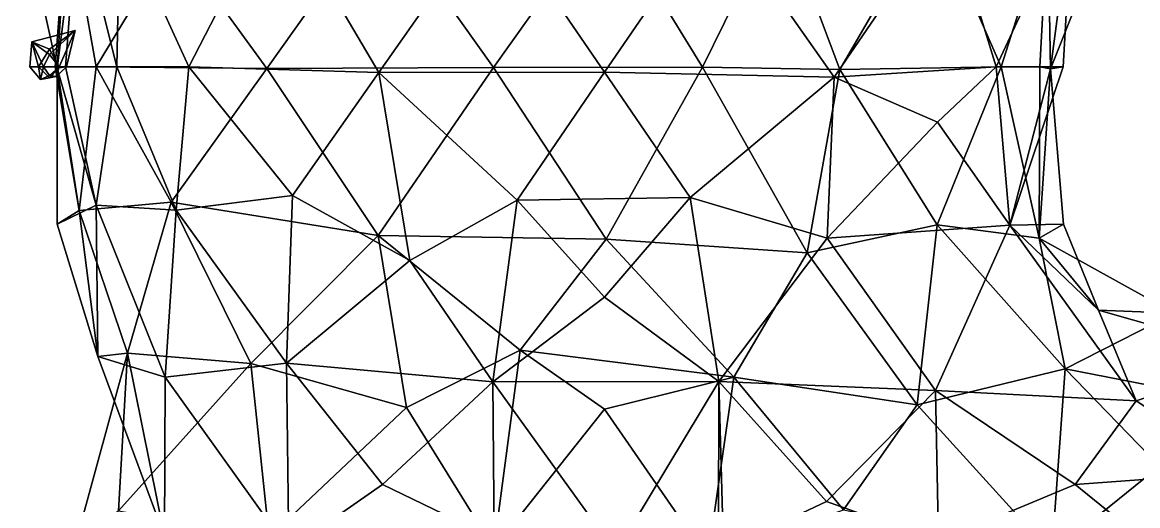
# Model space of a CAD drawing. Extents: x 290034 to 295698, y 4553723 to 4561693.
# Drawn here: x 294604.3 to 294730.9, y 4559783.7 to 4559838.5 of the extents above; entities that cross this region are included whole.
import ezdxf

# ---------------------------------------------------------------- set-up
doc = ezdxf.new("R2010")
doc.units = 0
doc.layers.add('Au_ppm_Pref_-_0_2', color=7, linetype='CONTINUOUS')

msp = doc.modelspace()

# ---------------------------------------------------------------- linework, layer by layer
at = {"layer": 'Au_ppm_Pref_-_0_2'}
for points in [[(294633.03, 4559852.63, 1757.59), (294623.15, 4559833.46, 1756.53), (294615.34, 4559850.56, 1752.44)], [(294644.71, 4559832.81, 1756.68), (294623.15, 4559833.46, 1756.53), (294633.03, 4559852.63, 1757.59)], [(294657.7, 4559851.29, 1757.35), (294644.71, 4559832.81, 1756.68), (294633.03, 4559852.63, 1757.59)], [(294604.26, 4559851.27, 1740.22), (294608.22, 4559833.33, 1740.14), (294609.39, 4559851.79, 1734.37)], [(294610.52, 4559851.29, 1745.79), (294608.22, 4559833.33, 1740.14), (294604.26, 4559851.27, 1740.22)], [(294607.99, 4559833.46, 1734.28), (294609.39, 4559851.79, 1734.37), (294608.22, 4559833.33, 1740.14)], [(294609.39, 4559851.79, 1734.37), (294607.99, 4559833.46, 1734.28), (294612.66, 4559833.46, 1730.85)], [(294610.52, 4559851.29, 1745.79), (294609.15, 4559833.46, 1746.16), (294608.22, 4559833.33, 1740.14)], [(294614.98, 4559833.46, 1750.71), (294609.15, 4559833.46, 1746.16), (294610.52, 4559851.29, 1745.79)], [(294621.37, 4559847.9, 1730.14), (294609.39, 4559851.79, 1734.37), (294612.66, 4559833.46, 1730.85)], [(294610.52, 4559851.29, 1745.79), (294615.34, 4559850.56, 1752.44), (294614.98, 4559833.46, 1750.71)], [(294644.93, 4559851.4, 1729.8), (294621.37, 4559847.9, 1730.14), (294632.01, 4559833.29, 1729.58)], [(294657.73, 4559833.39, 1729.88), (294644.93, 4559851.4, 1729.8), (294632.01, 4559833.29, 1729.58)], [(294670.35, 4559832.87, 1756.34), (294644.71, 4559832.81, 1756.68), (294657.7, 4559851.29, 1757.35)], [(294657.73, 4559833.39, 1729.88), (294670.49, 4559851.31, 1730.32), (294644.93, 4559851.4, 1729.8)], [(294670.35, 4559832.87, 1756.34), (294657.7, 4559851.29, 1757.35), (294683.02, 4559851.32, 1757.55)], [(294657.73, 4559833.39, 1729.88), (294681.47, 4559833.43, 1730.56), (294670.49, 4559851.31, 1730.32)], [(294670.35, 4559832.87, 1756.34), (294683.02, 4559851.32, 1757.55), (294696.41, 4559832.29, 1756.04)], [(294670.49, 4559851.31, 1730.32), (294681.47, 4559833.43, 1730.56), (294690.22, 4559851.27, 1730.85)], [(294681.47, 4559833.43, 1730.56), (294697.05, 4559833.16, 1732.28), (294690.22, 4559851.27, 1730.85)], [(294696.41, 4559832.29, 1756.04), (294683.02, 4559851.32, 1757.55), (294709.33, 4559851.17, 1756.82)], [(294690.22, 4559851.27, 1730.85), (294697.05, 4559833.16, 1732.28), (294707.57, 4559851.26, 1734.37)], [(294696.41, 4559832.29, 1756.04), (294709.33, 4559851.17, 1756.82), (294714.78, 4559833.46, 1755.24)], [(294707.57, 4559851.26, 1734.37), (294697.05, 4559833.16, 1732.28), (294715.37, 4559833.46, 1736.81)], [(294720.66, 4559850.1, 1740.67), (294707.57, 4559851.26, 1734.37), (294715.37, 4559833.46, 1736.81)], [(294723.46, 4559852.05, 1752.65), (294714.78, 4559833.46, 1755.24), (294709.33, 4559851.17, 1756.82)], [(294722.39, 4559833.46, 1752.1), (294714.78, 4559833.46, 1755.24), (294723.46, 4559852.05, 1752.65)], [(294720.66, 4559850.1, 1740.67), (294720.94, 4559833.25, 1746.16), (294728.13, 4559851.27, 1746.16)], [(294722.39, 4559833.46, 1752.1), (294723.46, 4559852.05, 1752.65), (294720.94, 4559833.25, 1746.16)], [(294720.94, 4559833.25, 1746.16), (294723.46, 4559852.05, 1752.65), (294728.13, 4559851.27, 1746.16)], [(294623.15, 4559833.46, 1756.53), (294614.98, 4559833.46, 1750.71), (294615.34, 4559850.56, 1752.44)], [(294719.74, 4559833.46, 1740.22), (294720.66, 4559850.1, 1740.67), (294715.37, 4559833.46, 1736.81)], [(294720.66, 4559850.1, 1740.67), (294719.74, 4559833.46, 1740.22), (294720.94, 4559833.25, 1746.16)], [(294632.01, 4559833.29, 1729.58), (294621.37, 4559847.9, 1730.14), (294612.66, 4559833.46, 1730.85)], [(294605.34, 4559836.29, 1763.98), (294610.27, 4559837.6, 1763.98), (294607.34, 4559835.48, 1764.65)], [(294610.27, 4559837.6, 1763.98), (294605.34, 4559836.29, 1763.98), (294607.34, 4559834.88, 1763.51)], [(294608.44, 4559833.46, 1763.46), (294610.27, 4559837.6, 1763.98), (294607.34, 4559834.88, 1763.51)], [(294610.27, 4559837.6, 1763.98), (294608.46, 4559833.46, 1764.51), (294607.34, 4559835.48, 1764.65)], [(294608.44, 4559833.46, 1763.46), (294609.26, 4559833.46, 1763.98), (294610.27, 4559837.6, 1763.98)], [(294610.27, 4559837.6, 1763.98), (294609.26, 4559833.46, 1763.98), (294608.46, 4559833.46, 1764.51)], [(294606.68, 4559833.46, 1763.67), (294605.34, 4559836.29, 1763.98), (294605.12, 4559833.46, 1763.98)], [(294605.12, 4559833.46, 1763.98), (294605.34, 4559836.29, 1763.98), (294606.08, 4559833.46, 1764.57)], [(294606.68, 4559833.46, 1763.67), (294607.34, 4559834.88, 1763.51), (294605.34, 4559836.29, 1763.98)], [(294605.34, 4559836.29, 1763.98), (294607.34, 4559835.48, 1764.65), (294606.08, 4559833.46, 1764.57)], [(294608.46, 4559833.46, 1764.51), (294606.08, 4559833.46, 1764.57), (294607.34, 4559835.48, 1764.65)], [(294606.68, 4559833.46, 1763.67), (294608.44, 4559833.46, 1763.46), (294607.34, 4559834.88, 1763.51)], [(294606.68, 4559833.46, 1763.67), (294605.12, 4559833.46, 1763.98), (294606.34, 4559832.04, 1763.98)], [(294606.34, 4559832.04, 1763.98), (294605.12, 4559833.46, 1763.98), (294606.08, 4559833.46, 1764.57)], [(294606.34, 4559832.04, 1763.98), (294606.08, 4559833.46, 1764.57), (294607.34, 4559832.21, 1764.4)], [(294607.34, 4559832.21, 1764.4), (294606.08, 4559833.46, 1764.57), (294608.46, 4559833.46, 1764.51)], [(294606.68, 4559833.46, 1763.67), (294606.34, 4559832.04, 1763.98), (294607.34, 4559832.49, 1763.66)], [(294606.68, 4559833.46, 1763.67), (294607.34, 4559832.49, 1763.66), (294608.44, 4559833.46, 1763.46)], [(294608.44, 4559833.46, 1763.46), (294607.34, 4559832.49, 1763.66), (294608.12, 4559832.36, 1763.98)], [(294608.12, 4559832.36, 1763.98), (294607.34, 4559832.21, 1764.4), (294608.46, 4559833.46, 1764.51)], [(294610.71, 4559817.19, 1734.64), (294607.99, 4559833.46, 1734.28), (294608.22, 4559833.33, 1740.14)], [(294607.99, 4559833.46, 1734.28), (294610.71, 4559817.19, 1734.64), (294612.66, 4559833.46, 1730.85)], [(294608.44, 4559833.46, 1763.46), (294608.12, 4559832.36, 1763.98), (294609.26, 4559833.46, 1763.98)], [(294609.26, 4559833.46, 1763.98), (294608.12, 4559832.36, 1763.98), (294608.46, 4559833.46, 1764.51)], [(294609.15, 4559833.46, 1746.16), (294612.65, 4559817.79, 1745.23), (294608.22, 4559833.33, 1740.14)], [(294614.98, 4559833.46, 1750.71), (294612.65, 4559817.79, 1745.23), (294609.15, 4559833.46, 1746.16)], [(294621.14, 4559818.11, 1729.73), (294612.66, 4559833.46, 1730.85), (294610.71, 4559817.19, 1734.64)], [(294614.98, 4559833.46, 1750.71), (294621.71, 4559817.2, 1751.64), (294612.65, 4559817.79, 1745.23)], [(294632.01, 4559833.29, 1729.58), (294612.66, 4559833.46, 1730.85), (294621.14, 4559818.11, 1729.73)], [(294621.71, 4559817.2, 1751.64), (294614.98, 4559833.46, 1750.71), (294623.15, 4559833.46, 1756.53)], [(294634.91, 4559818.88, 1755.84), (294621.71, 4559817.2, 1751.64), (294623.15, 4559833.46, 1756.53)], [(294644.71, 4559832.81, 1756.68), (294634.91, 4559818.88, 1755.84), (294623.15, 4559833.46, 1756.53)], [(294696.41, 4559832.29, 1756.04), (294714.78, 4559833.46, 1755.24), (294708.13, 4559827.18, 1754.19)], [(294715.37, 4559833.46, 1736.81), (294697.05, 4559833.16, 1732.28), (294708.09, 4559815.56, 1734.3)], [(294708.09, 4559815.56, 1734.3), (294719.68, 4559814.06, 1740.72), (294715.37, 4559833.46, 1736.81)], [(294716.35, 4559815.53, 1751.12), (294708.13, 4559827.18, 1754.19), (294714.78, 4559833.46, 1755.24)], [(294722.39, 4559833.46, 1752.1), (294716.35, 4559815.53, 1751.12), (294714.78, 4559833.46, 1755.24)], [(294719.68, 4559814.06, 1740.72), (294719.74, 4559833.46, 1740.22), (294715.37, 4559833.46, 1736.81)], [(294716.35, 4559815.53, 1751.12), (294722.39, 4559833.46, 1752.1), (294720.94, 4559833.25, 1746.16)], [(294719.68, 4559814.06, 1740.72), (294720.94, 4559833.25, 1746.16), (294719.74, 4559833.46, 1740.22)], [(294606.34, 4559832.04, 1763.98), (294608.12, 4559832.36, 1763.98), (294607.34, 4559832.49, 1763.66)], [(294608.12, 4559832.36, 1763.98), (294606.34, 4559832.04, 1763.98), (294607.34, 4559832.21, 1764.4)], [(294612.65, 4559817.79, 1745.23), (294608.22, 4559815.64, 1740.22), (294608.22, 4559833.33, 1740.14)], [(294608.22, 4559833.33, 1740.14), (294608.22, 4559815.64, 1740.22), (294610.71, 4559817.19, 1734.64)], [(294644.64, 4559814.34, 1728.55), (294632.01, 4559833.29, 1729.58), (294621.14, 4559818.11, 1729.73)], [(294657.73, 4559833.39, 1729.88), (294632.01, 4559833.29, 1729.58), (294644.64, 4559814.34, 1728.55)], [(294648.25, 4559811.52, 1754.94), (294634.91, 4559818.88, 1755.84), (294644.71, 4559832.81, 1756.68)], [(294657.73, 4559833.39, 1729.88), (294644.64, 4559814.34, 1728.55), (294670.53, 4559813.93, 1728.79)], [(294670.35, 4559832.87, 1756.34), (294660.41, 4559818.36, 1755.87), (294644.71, 4559832.81, 1756.68)], [(294644.71, 4559832.81, 1756.68), (294660.41, 4559818.36, 1755.87), (294648.25, 4559811.52, 1754.94)], [(294657.73, 4559833.39, 1729.88), (294670.53, 4559813.93, 1728.79), (294681.47, 4559833.43, 1730.56)], [(294670.35, 4559832.87, 1756.34), (294680.05, 4559818.67, 1755.67), (294660.41, 4559818.36, 1755.87)], [(294670.35, 4559832.87, 1756.34), (294696.41, 4559832.29, 1756.04), (294680.05, 4559818.67, 1755.67)], [(294670.53, 4559813.93, 1728.79), (294693.34, 4559812.39, 1730.46), (294681.47, 4559833.43, 1730.56)], [(294695.61, 4559814.03, 1753.92), (294680.05, 4559818.67, 1755.67), (294696.41, 4559832.29, 1756.04)], [(294681.47, 4559833.43, 1730.56), (294693.34, 4559812.39, 1730.46), (294697.05, 4559833.16, 1732.28)], [(294697.05, 4559833.16, 1732.28), (294693.34, 4559812.39, 1730.46), (294708.09, 4559815.56, 1734.3)], [(294696.41, 4559832.29, 1756.04), (294708.13, 4559827.18, 1754.19), (294695.61, 4559814.03, 1753.92)], [(294716.35, 4559815.53, 1751.12), (294720.94, 4559833.25, 1746.16), (294722.44, 4559815.64, 1746.16)], [(294722.44, 4559815.64, 1746.16), (294720.94, 4559833.25, 1746.16), (294719.68, 4559814.06, 1740.72)], [(294716.35, 4559815.53, 1751.12), (294695.61, 4559814.03, 1753.92), (294708.13, 4559827.18, 1754.19)], [(294634.24, 4559799.86, 1751.41), (294621.71, 4559817.2, 1751.64), (294634.91, 4559818.88, 1755.84)], [(294634.24, 4559799.86, 1751.41), (294634.91, 4559818.88, 1755.84), (294648.25, 4559811.52, 1754.94)], [(294648.25, 4559811.52, 1754.94), (294660.41, 4559818.36, 1755.87), (294657.67, 4559797.75, 1751.89)], [(294657.67, 4559797.75, 1751.89), (294660.41, 4559818.36, 1755.87), (294670.34, 4559807.36, 1754.86)], [(294670.34, 4559807.36, 1754.86), (294660.41, 4559818.36, 1755.87), (294680.05, 4559818.67, 1755.67)], [(294683.33, 4559797.78, 1751.94), (294670.34, 4559807.36, 1754.86), (294680.05, 4559818.67, 1755.67)], [(294683.33, 4559797.78, 1751.94), (294680.05, 4559818.67, 1755.67), (294695.61, 4559814.03, 1753.92)], [(294612.65, 4559817.79, 1745.23), (294612.83, 4559800.65, 1740.22), (294608.22, 4559815.64, 1740.22)], [(294608.22, 4559815.64, 1740.22), (294612.83, 4559800.65, 1740.22), (294610.71, 4559817.19, 1734.64)], [(294621.14, 4559818.11, 1729.73), (294610.71, 4559817.19, 1734.64), (294616.21, 4559801, 1733.72)], [(294610.71, 4559817.19, 1734.64), (294612.83, 4559800.65, 1740.22), (294616.21, 4559801, 1733.72)], [(294621.71, 4559817.2, 1751.64), (294620.47, 4559798.28, 1745.95), (294612.65, 4559817.79, 1745.23)], [(294612.65, 4559817.79, 1745.23), (294620.47, 4559798.28, 1745.95), (294612.83, 4559800.65, 1740.22)], [(294621.14, 4559818.11, 1729.73), (294616.21, 4559801, 1733.72), (294630.19, 4559799.82, 1727.6)], [(294621.71, 4559817.2, 1751.64), (294634.24, 4559799.86, 1751.41), (294620.47, 4559798.28, 1745.95)], [(294644.64, 4559814.34, 1728.55), (294621.14, 4559818.11, 1729.73), (294630.19, 4559799.82, 1727.6)], [(294693.34, 4559812.39, 1730.46), (294705.84, 4559795.14, 1730.32), (294708.09, 4559815.56, 1734.3)], [(294716.35, 4559815.53, 1751.12), (294707.9, 4559796.79, 1751.28), (294695.61, 4559814.03, 1753.92)], [(294705.84, 4559795.14, 1730.32), (294722.64, 4559799.25, 1733.75), (294708.09, 4559815.56, 1734.3)], [(294707.9, 4559796.79, 1751.28), (294716.35, 4559815.53, 1751.12), (294730.68, 4559795.61, 1750.12)], [(294708.09, 4559815.56, 1734.3), (294722.64, 4559799.25, 1733.75), (294719.68, 4559814.06, 1740.72)], [(294722.44, 4559815.64, 1746.16), (294726.42, 4559805.87, 1746.16), (294716.35, 4559815.53, 1751.12)], [(294726.42, 4559805.87, 1746.16), (294730.68, 4559795.61, 1750.12), (294716.35, 4559815.53, 1751.12)], [(294719.68, 4559814.06, 1740.72), (294726.42, 4559805.87, 1746.16), (294722.44, 4559815.64, 1746.16)], [(294644.64, 4559814.34, 1728.55), (294630.19, 4559799.82, 1727.6), (294647.88, 4559794.84, 1724.69)], [(294644.64, 4559814.34, 1728.55), (294647.88, 4559794.84, 1724.69), (294660.77, 4559801.36, 1725.73)], [(294644.64, 4559814.34, 1728.55), (294660.77, 4559801.36, 1725.73), (294670.53, 4559813.93, 1728.79)], [(294670.53, 4559813.93, 1728.79), (294660.77, 4559801.36, 1725.73), (294685.02, 4559798.28, 1726.94)], [(294670.53, 4559813.93, 1728.79), (294685.02, 4559798.28, 1726.94), (294693.34, 4559812.39, 1730.46)], [(294683.33, 4559797.78, 1751.94), (294695.61, 4559814.03, 1753.92), (294707.9, 4559796.79, 1751.28)], [(294735.02, 4559805.54, 1740.19), (294726.42, 4559805.87, 1746.16), (294719.68, 4559814.06, 1740.72)], [(294719.68, 4559814.06, 1740.72), (294722.64, 4559799.25, 1733.75), (294735.02, 4559805.54, 1740.19)], [(294693.34, 4559812.39, 1730.46), (294685.02, 4559798.28, 1726.94), (294705.84, 4559795.14, 1730.32)], [(294657.67, 4559797.75, 1751.89), (294634.24, 4559799.86, 1751.41), (294648.25, 4559811.52, 1754.94)], [(294683.33, 4559797.78, 1751.94), (294657.67, 4559797.75, 1751.89), (294670.34, 4559807.36, 1754.86)], [(294730.68, 4559795.61, 1750.12), (294726.42, 4559805.87, 1746.16), (294745.45, 4559800.5, 1746.53)], [(294726.42, 4559805.87, 1746.16), (294735.02, 4559805.54, 1740.19), (294745.45, 4559800.5, 1746.53)], [(294735.02, 4559805.54, 1740.19), (294722.64, 4559799.25, 1733.75), (294743.54, 4559795.16, 1735.21)], [(294620.39, 4559780.22, 1739.99), (294610.51, 4559780.27, 1733.62), (294616.21, 4559801, 1733.72)], [(294615.19, 4559783.14, 1727.29), (294616.21, 4559801, 1733.72), (294610.51, 4559780.27, 1733.62)], [(294616.21, 4559801, 1733.72), (294612.83, 4559800.65, 1740.22), (294620.39, 4559780.22, 1739.99)], [(294620.47, 4559798.28, 1745.95), (294620.39, 4559780.22, 1739.99), (294612.83, 4559800.65, 1740.22)], [(294630.19, 4559799.82, 1727.6), (294616.21, 4559801, 1733.72), (294615.19, 4559783.14, 1727.29)], [(294660.77, 4559801.36, 1725.73), (294647.88, 4559794.84, 1724.69), (294657.79, 4559778.88, 1722.92)], [(294670.34, 4559794.67, 1723.45), (294660.77, 4559801.36, 1725.73), (294657.79, 4559778.88, 1722.92)], [(294660.77, 4559801.36, 1725.73), (294670.34, 4559794.67, 1723.45), (294685.02, 4559798.28, 1726.94)], [(294632.28, 4559780.17, 1722.81), (294630.19, 4559799.82, 1727.6), (294615.19, 4559783.14, 1727.29)], [(294634.5, 4559778.73, 1745.64), (294620.47, 4559798.28, 1745.95), (294634.24, 4559799.86, 1751.41)], [(294647.88, 4559794.84, 1724.69), (294630.19, 4559799.82, 1727.6), (294632.28, 4559780.17, 1722.81)], [(294657.67, 4559797.75, 1751.89), (294645.14, 4559786.11, 1750.07), (294634.24, 4559799.86, 1751.41)], [(294645.14, 4559786.11, 1750.07), (294634.5, 4559778.73, 1745.64), (294634.24, 4559799.86, 1751.41)], [(294742.89, 4559787.51, 1753.17), (294730.68, 4559795.61, 1750.12), (294745.45, 4559800.5, 1746.53)], [(294634.5, 4559778.73, 1745.64), (294620.39, 4559780.22, 1739.99), (294620.47, 4559798.28, 1745.95)], [(294682.07, 4559777.72, 1723.57), (294685.02, 4559798.28, 1726.94), (294670.34, 4559794.67, 1723.45)], [(294697.46, 4559783.26, 1727.1), (294685.02, 4559798.28, 1726.94), (294682.07, 4559777.72, 1723.57)], [(294685.02, 4559798.28, 1726.94), (294697.46, 4559783.26, 1727.1), (294705.84, 4559795.14, 1730.32)], [(294721.1, 4559778.33, 1730.38), (294722.64, 4559799.25, 1733.75), (294705.84, 4559795.14, 1730.32)], [(294721.1, 4559778.33, 1730.38), (294733.33, 4559788.22, 1731.54), (294722.64, 4559799.25, 1733.75)], [(294733.33, 4559788.22, 1731.54), (294743.54, 4559795.16, 1735.21), (294722.64, 4559799.25, 1733.75)], [(294657.67, 4559797.75, 1751.89), (294657.83, 4559780, 1748.71), (294645.14, 4559786.11, 1750.07)], [(294657.67, 4559797.75, 1751.89), (294683.33, 4559797.78, 1751.94), (294671.61, 4559778.43, 1751.26)], [(294657.67, 4559797.75, 1751.89), (294671.61, 4559778.43, 1751.26), (294657.83, 4559780, 1748.71)], [(294683.33, 4559797.78, 1751.94), (294683.29, 4559780, 1752.1), (294671.61, 4559778.43, 1751.26)], [(294683.83, 4559778.7, 1757.47), (294683.29, 4559780, 1752.1), (294683.33, 4559797.78, 1751.94)], [(294683.83, 4559778.7, 1757.47), (294683.33, 4559797.78, 1751.94), (294695.53, 4559784.19, 1753.5)], [(294683.33, 4559797.78, 1751.94), (294707.9, 4559796.79, 1751.28), (294695.53, 4559784.19, 1753.5)], [(294695.53, 4559784.19, 1753.5), (294707.9, 4559796.79, 1751.28), (294708.24, 4559779.67, 1757.62)], [(294707.9, 4559796.79, 1751.28), (294723.74, 4559786.11, 1752.72), (294708.24, 4559779.67, 1757.62)], [(294730.68, 4559795.61, 1750.12), (294723.74, 4559786.11, 1752.72), (294707.9, 4559796.79, 1751.28)], [(294723.74, 4559786.11, 1752.72), (294730.68, 4559795.61, 1750.12), (294742.89, 4559787.51, 1753.17)], [(294647.88, 4559794.84, 1724.69), (294632.28, 4559780.17, 1722.81), (294657.79, 4559778.88, 1722.92)], [(294682.07, 4559777.72, 1723.57), (294670.34, 4559794.67, 1723.45), (294657.79, 4559778.88, 1722.92)], [(294721.1, 4559778.33, 1730.38), (294705.84, 4559795.14, 1730.32), (294697.46, 4559783.26, 1727.1)], [(294721.1, 4559778.33, 1730.38), (294743.48, 4559776.17, 1730.78), (294733.33, 4559788.22, 1731.54)], [(294733.57, 4559778.18, 1757.08), (294723.74, 4559786.11, 1752.72), (294742.89, 4559787.51, 1753.17)], [(294645.14, 4559786.11, 1750.07), (294657.83, 4559780, 1748.71), (294634.5, 4559778.73, 1745.64)], [(294733.57, 4559778.18, 1757.08), (294708.24, 4559779.67, 1757.62), (294723.74, 4559786.11, 1752.72)], [(294683.83, 4559778.7, 1757.47), (294695.53, 4559784.19, 1753.5), (294708.24, 4559779.67, 1757.62)]]:
    msp.add_3dface(points, dxfattribs=at)

doc.saveas('drawing.dxf')
